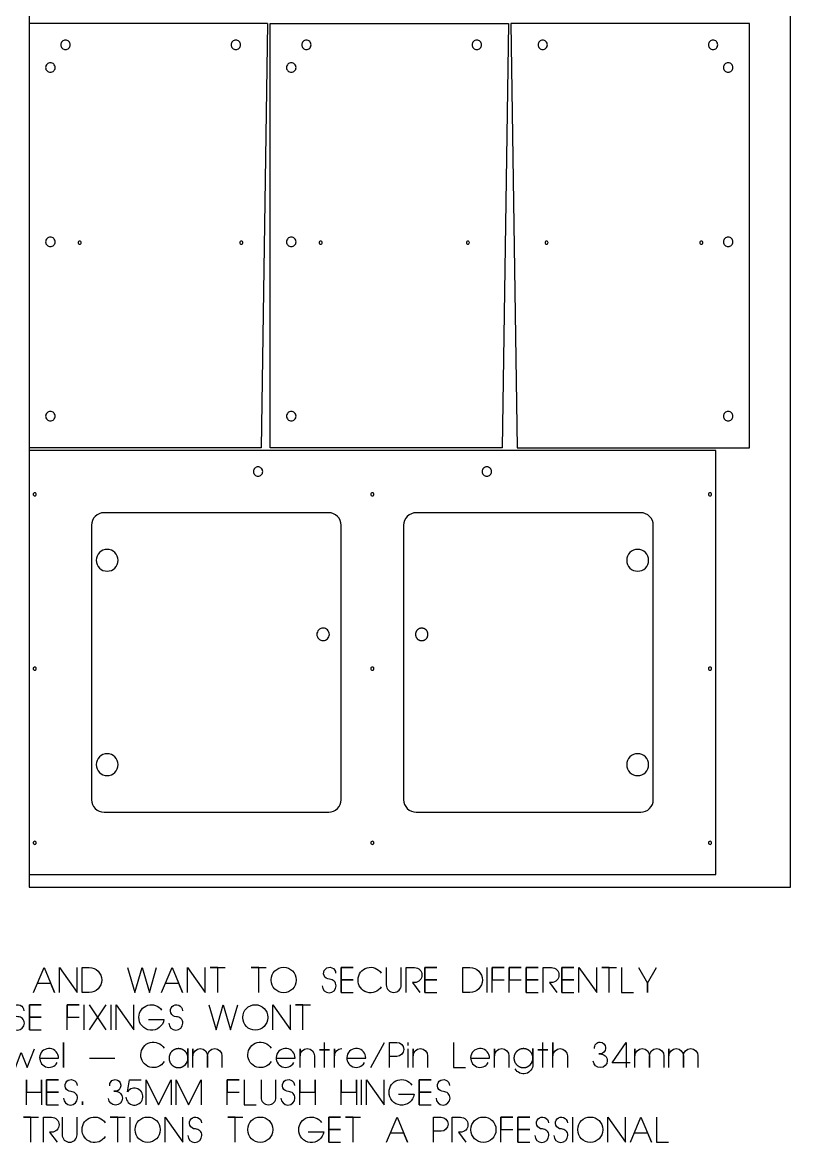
# Model space of a CAD drawing. Extents: x -841 to 4976, y -469 to 2808.
# Drawn here: x 3746 to 4976, y -410 to 1386 of the extents above; entities that cross this region are included whole.
import ezdxf

# ---------------------------------------------------------------- set-up
doc = ezdxf.new("R2010")
doc.units = 0
for name, color, linetype in [('DEFAULT_LAYER', 1, 'CONTINUOUS'), ('LAYER_1', 18, 'CONTINUOUS'), ('LAYER_10', 18, 'CONTINUOUS'), ('T5_LOGOLAYER_20', 18, 'CONTINUOUS'), ('T5_LOGOLAYER_21', 18, 'CONTINUOUS')]:
    doc.layers.add(name, color=color, linetype=linetype)

msp = doc.modelspace()

# ---------------------------------------------------------------- linework, layer by layer
at = {"layer": 'DEFAULT_LAYER'}
msp.add_lwpolyline([(3756.4, 0), (4976.4, 0), (4976.4, 2440), (3756.4, 2440)], close=True, dxfattribs=at)
for points in [[(3881.4, 541.3, 0.414214), (3863.9, 523.8, 0.414214), (3881.4, 506.3, 0.414214), (3898.9, 523.8, 0.414214)], [(4731.4, 541.3, 0.414214), (4713.9, 523.8, 0.414214), (4731.4, 506.3, 0.414214), (4748.9, 523.8, 0.414214)], [(3881.4, 213.7, 0.414214), (3863.9, 196.2, 0.414214), (3881.4, 178.7, 0.414214), (3898.9, 196.2, 0.414214)], [(4731.4, 213.7, 0.414214), (4713.9, 196.2, 0.414214), (4731.4, 178.7, 0.414214), (4748.9, 196.2, 0.414214)]]:
    msp.add_lwpolyline(points, format="xyb", close=True, dxfattribs=at)
at = {"layer": 'LAYER_1'}
for points in [[(3765.4, 632.1, 0.414214), (3762.9, 629.6, 0.414214), (3765.4, 627.1, 0.414214), (3767.9, 629.6, 0.414214)], [(4306.4, 632.1, 0.414214), (4303.9, 629.6, 0.414214), (4306.4, 627.1, 0.414214), (4308.9, 629.6, 0.414214)], [(4847.4, 632.1, 0.414214), (4844.9, 629.6, 0.414214), (4847.4, 627.1, 0.414214), (4849.9, 629.6, 0.414214)], [(3856.4, 140, 0.414214), (3876.4, 120), (4236.4, 120, 0.414214), (4256.4, 140), (4256.4, 580, 0.414214), (4236.4, 600), (3876.4, 600, 0.414214), (3856.4, 580)], [(4356.4, 140, 0.414214), (4376.4, 120), (4736.4, 120, 0.414214), (4756.4, 140), (4756.4, 580, 0.414214), (4736.4, 600), (4376.4, 600, 0.414214), (4356.4, 580)], [(4227.4, 415, 0.414214), (4217.4, 405, 0.414214), (4227.4, 395, 0.414214), (4237.4, 405, 0.414214)], [(3765.4, 352.7, 0.414214), (3762.9, 350.2, 0.414214), (3765.4, 347.7, 0.414214), (3767.9, 350.2, 0.414214)], [(4306.4, 352.7, 0.414214), (4303.9, 350.2, 0.414214), (4306.4, 347.7, 0.414214), (4308.9, 350.2, 0.414214)], [(4847.4, 352.7, 0.414214), (4844.9, 350.2, 0.414214), (4847.4, 347.7, 0.414214), (4849.9, 350.2, 0.414214)], [(3765.4, 73.3, 0.414214), (3762.9, 70.8, 0.414214), (3765.4, 68.3, 0.414214), (3767.9, 70.8, 0.414214)], [(4306.4, 73.3, 0.414214), (4303.9, 70.8, 0.414214), (4306.4, 68.3, 0.414214), (4308.9, 70.8, 0.414214)], [(4847.4, 73.3, 0.414214), (4844.9, 70.8, 0.414214), (4847.4, 68.3, 0.414214), (4849.9, 70.8, 0.414214)]]:
    msp.add_lwpolyline(points, format="xyb", close=True, dxfattribs=at)
msp.add_lwpolyline([(4385.4, 415), (4384.9, 415), (4384.4, 415), (4383.9, 414.9), (4383.4, 414.8), (4382.9, 414.7), (4382.4, 414.6), (4382, 414.4), (4381.5, 414.2), (4381.1, 414), (4380.6, 413.8), (4380.2, 413.6), (4379.8, 413.3), (4379.4, 413), (4379, 412.7), (4378.7, 412.4), (4378.3, 412.1), (4378, 411.7), (4377.7, 411.4), (4377.4, 411), (4377.1, 410.6), (4376.8, 410.2), (4376.6, 409.8), (4376.4, 409.3), (4376.2, 408.9), (4376, 408.4), (4375.8, 408), (4375.7, 407.5), (4375.6, 407), (4375.5, 406.5), (4375.4, 406), (4375.4, 405.5), (4375.4, 405), (4375.4, 404.5), (4375.4, 404), (4375.5, 403.5), (4375.6, 403), (4375.7, 402.5), (4375.8, 402), (4376, 401.6), (4376.2, 401.1), (4376.4, 400.7), (4376.6, 400.2), (4376.8, 399.8), (4377.1, 399.4), (4377.4, 399), (4377.7, 398.6), (4378, 398.3), (4378.3, 397.9), (4378.7, 397.6), (4379, 397.3), (4379.4, 397), (4379.8, 396.7), (4380.2, 396.4), (4380.6, 396.2), (4381.1, 396), (4381.5, 395.8), (4382, 395.6), (4382.4, 395.4), (4382.9, 395.3), (4383.4, 395.2), (4383.9, 395.1), (4384.4, 395), (4384.9, 395), (4385.4, 395), (4385.9, 395), (4386.4, 395), (4386.9, 395.1), (4387.4, 395.2), (4387.9, 395.3), (4388.4, 395.4), (4388.8, 395.6), (4389.3, 395.8), (4389.7, 396), (4390.2, 396.2), (4390.6, 396.4), (4391, 396.7), (4391.4, 397), (4391.8, 397.3), (4392.1, 397.6), (4392.5, 397.9), (4392.8, 398.3), (4393.1, 398.6), (4393.4, 399), (4393.7, 399.4), (4393.9, 399.8), (4394.2, 400.2), (4394.4, 400.7), (4394.6, 401.1), (4394.8, 401.6), (4394.9, 402), (4395.1, 402.5), (4395.2, 403), (4395.3, 403.5), (4395.3, 404), (4395.4, 404.5), (4395.4, 405), (4395.4, 405.5), (4395.3, 406), (4395.3, 406.5), (4395.2, 407), (4395.1, 407.5), (4394.9, 408), (4394.8, 408.4), (4394.6, 408.9), (4394.4, 409.3), (4394.2, 409.8), (4393.9, 410.2), (4393.7, 410.6), (4393.4, 411), (4393.1, 411.4), (4392.8, 411.7), (4392.5, 412.1), (4392.1, 412.4), (4391.8, 412.7), (4391.4, 413), (4391, 413.3), (4390.6, 413.6), (4390.2, 413.8), (4389.7, 414), (4389.3, 414.2), (4388.8, 414.4), (4388.4, 414.6), (4387.9, 414.7), (4387.4, 414.8), (4386.9, 414.9), (4386.4, 415), (4385.9, 415)], close=True, dxfattribs=at)
at = {"layer": 'LAYER_10'}
msp.add_lwpolyline([(4138.4, 1384), (4128.4, 704), (3756.4, 704)], dxfattribs=at)
for points in [[(4855.9, 704), (4910.4, 704), (4910.4, 1384), (4528.4, 1384), (4538.4, 704)], [(4856.4, 20), (4856.4, 700), (3756.4, 700), (3756.4, 20)]]:
    msp.add_lwpolyline(points, close=True, dxfattribs=at)
for points in [[(3790.4, 1321.2, 0.414214), (3782.8, 1313.6, 0.414214), (3790.4, 1306, 0.414214), (3798, 1313.6, 0.414214)], [(4176.4, 1321.2, 0.414214), (4168.8, 1313.6, 0.414214), (4176.4, 1306, 0.414214), (4184, 1313.6, 0.414214)], [(4876.4, 1321.3, 0.414214), (4868.8, 1313.6, 0.414214), (4876.4, 1306, 0.414214), (4884, 1313.6, 0.414214)], [(3790.4, 1041.8, 0.414214), (3782.8, 1034.2, 0.414214), (3790.4, 1026.6, 0.414214), (3798, 1034.2, 0.414214)], [(4176.4, 1041.8, 0.414214), (4168.8, 1034.2, 0.414214), (4176.4, 1026.6, 0.414214), (4184, 1034.2, 0.414214)], [(4876.4, 1041.9, 0.414214), (4868.8, 1034.2, 0.414214), (4876.4, 1026.6, 0.414214), (4884, 1034.2, 0.414214)], [(3837.4, 1035.4, 0.414214), (3835, 1033, 0.414214), (3837.4, 1030.6, 0.414214), (3839.8, 1033, 0.414214)], [(4096.4, 1035.4, 0.414214), (4094, 1033, 0.414214), (4096.4, 1030.6, 0.414214), (4098.8, 1033, 0.414214)], [(4223.4, 1035.4, 0.414214), (4221, 1033, 0.414214), (4223.4, 1030.6, 0.414214), (4225.8, 1033, 0.414214)], [(4459.4, 1035.4, 0.414214), (4457, 1033, 0.414214), (4459.4, 1030.6, 0.414214), (4461.8, 1033, 0.414214)], [(4585.4, 1035.4, 0.414214), (4583, 1033, 0.414214), (4585.4, 1030.6, 0.414214), (4587.8, 1033, 0.414214)], [(4833.4, 1035.4, 0.414214), (4831, 1033, 0.414214), (4833.4, 1030.6, 0.414214), (4835.8, 1033, 0.414214)], [(3790.4, 762.4, 0.414214), (3782.8, 754.8, 0.414214), (3790.4, 747.2, 0.414214), (3798, 754.8, 0.414214)], [(4176.4, 762.4, 0.414214), (4168.8, 754.8, 0.414214), (4176.4, 747.2, 0.414214), (4184, 754.8, 0.414214)], [(4876.4, 762.5, 0.414214), (4868.8, 754.8, 0.414214), (4876.4, 747.2, 0.414214), (4884, 754.8, 0.414214)]]:
    msp.add_lwpolyline(points, format="xyb", close=True, dxfattribs=at)
at = {"layer": 'T5_LOGOLAYER_20'}
for points in [[(3814.6, 1357.5, 0.414214), (3807.1, 1350, 0.414214), (3814.6, 1342.5, 0.414214), (3822.1, 1350, 0.414214)], [(4087.6, 1357.5, 0.414214), (4080.1, 1350, 0.414214), (4087.6, 1342.5, 0.414214), (4095.1, 1350, 0.414214)], [(4200.6, 1357.5, 0.414214), (4193.1, 1350, 0.414214), (4200.6, 1342.5, 0.414214), (4208.1, 1350, 0.414214)], [(4473.6, 1357.5, 0.414214), (4466.1, 1350, 0.414214), (4473.6, 1342.5, 0.414214), (4481.1, 1350, 0.414214)], [(4579.2, 1357.5, 0.414214), (4571.7, 1350, 0.414214), (4579.2, 1342.5, 0.414214), (4586.7, 1350, 0.414214)], [(4852.2, 1357.5, 0.414214), (4844.7, 1350, 0.414214), (4852.2, 1342.5, 0.414214), (4859.7, 1350, 0.414214)], [(4123.1, 673.5, 0.414214), (4115.6, 666, 0.414214), (4123.1, 658.5, 0.414214), (4130.6, 666, 0.414214)], [(4489.7, 673.5, 0.414214), (4482.2, 666, 0.414214), (4489.7, 658.5, 0.414214), (4497.2, 666, 0.414214)]]:
    msp.add_lwpolyline(points, format="xyb", close=True, dxfattribs=at)
at = {"layer": 'T5_LOGOLAYER_21'}
for points in [[(4138.4, 1384), (3756.4, 1384)], [(3763.5, -169), (3780.3, -129), (3797.1, -169), (3791.1, -154.6), (3769.9, -154.6)], [(3805.1, -169), (3805.1, -129), (3833.5, -169), (3833.5, -129)], [(3914.2, -129), (3925.8, -169), (3937.4, -129), (3949, -169), (3960.6, -129)], [(3968.6, -169), (3985.4, -129), (4002.2, -169), (3996.2, -154.6), (3975, -154.6)], [(4010.2, -169), (4010.2, -129), (4038.6, -169), (4038.6, -129)], [(4058.6, -169), (4058.6, -129), (4046.6, -129), (4070.6, -129)], [(4124.2, -169), (4124.2, -129), (4112.2, -129), (4136.2, -129)], [(4256.2, -169), (4256.2, -129), (4275.4, -129), (4256.2, -129), (4256.2, -148.6), (4275.4, -148.6), (4256.2, -148.6), (4256.2, -169), (4275.4, -169)], [(4390.6, -169), (4390.6, -129), (4409.8, -129), (4390.6, -129), (4390.6, -148.6), (4409.8, -148.6), (4390.6, -148.6), (4390.6, -169), (4409.8, -169)], [(4490.5, -169), (4490.5, -129)], [(4498.5, -169), (4498.5, -129), (4517.7, -129), (4498.5, -129), (4498.5, -148.6), (4517.7, -148.6)], [(4525.7, -169), (4525.7, -129), (4544.9, -129), (4525.7, -129), (4525.7, -148.6), (4544.9, -148.6)], [(4552.9, -169), (4552.9, -129), (4572.1, -129), (4552.9, -129), (4552.9, -148.6), (4572.1, -148.6), (4552.9, -148.6), (4552.9, -169), (4572.1, -169)], [(4610.1, -169), (4610.1, -129), (4629.3, -129), (4610.1, -129), (4610.1, -148.6), (4629.3, -148.6), (4610.1, -148.6), (4610.1, -169), (4629.3, -169)], [(4637.3, -169), (4637.3, -129), (4665.7, -169), (4665.7, -129)], [(4685.7, -169), (4685.7, -129), (4673.7, -129), (4697.7, -129)], [(4705.7, -129), (4705.7, -169), (4724.9, -169)], [(4732.9, -129), (4747.3, -154.2), (4747.3, -169), (4747.3, -154.2), (4761.7, -129)], [(3756.7, -229), (3756.7, -189), (3775.9, -189), (3756.7, -189), (3756.7, -208.6), (3775.9, -208.6), (3756.7, -208.6), (3756.7, -229), (3775.9, -229)], [(3817.5, -229), (3817.5, -189), (3836.7, -189), (3817.5, -189), (3817.5, -208.6), (3836.7, -208.6)], [(3844.7, -229), (3844.7, -189)], [(3852.7, -189), (3879.5, -229)], [(3853.1, -229), (3879.9, -189)], [(3887.9, -229), (3887.9, -189)], [(3895.9, -229), (3895.9, -189), (3924.3, -229), (3924.3, -189)], [(4044.3, -189), (4055.9, -229), (4067.5, -189), (4079.1, -229), (4090.7, -189)], [(4146.7, -229), (4146.7, -189), (4175.1, -229), (4175.1, -189)], [(4195.1, -229), (4195.1, -189), (4183.1, -189), (4207.1, -189)], [(4229.6, -289), (4229.6, -261), (4221.6, -261), (4237.6, -261), (4229.6, -261), (4229.6, -249)], [(4303.6, -289), (4325.6, -249)], [(4363.6, -253.8), (4363.6, -249)], [(4436.4, -249), (4436.4, -289), (4455.6, -289)], [(4579.6, -289), (4579.6, -261), (4571.6, -261), (4587.6, -261), (4579.6, -261), (4579.6, -249)], [(4719.1, -281.8), (4690.7, -281.8), (4713.1, -249), (4713.1, -289)], [(3722.6, -259.4), (3734.6, -289), (3743.8, -265), (3753, -289), (3765, -259.4)], [(4363.6, -289), (4363.6, -259.4)], [(3853, -274.2), (3893.8, -274.2)], [(3751.9, -349), (3751.9, -309), (3751.9, -328.6), (3776.3, -328.6), (3776.3, -309), (3776.3, -349)], [(3784.3, -349), (3784.3, -309), (3803.5, -309), (3784.3, -309), (3784.3, -328.6), (3803.5, -328.6), (3784.3, -328.6), (3784.3, -349), (3803.5, -349)], [(3943.9, -349), (3943.9, -309), (3963.9, -349), (3983.9, -309), (3983.9, -349)], [(3991.9, -349), (3991.9, -309), (4011.9, -349), (4031.9, -309), (4031.9, -349)], [(4073.5, -349), (4073.5, -309), (4092.7, -309), (4073.5, -309), (4073.5, -328.6), (4092.7, -328.6)], [(4100.7, -309), (4100.7, -349), (4119.9, -349)], [(4190.3, -349), (4190.3, -309), (4190.3, -328.6), (4214.7, -328.6), (4214.7, -309), (4214.7, -349)], [(4256.3, -349), (4256.3, -309), (4256.3, -328.6), (4280.7, -328.6), (4280.7, -309), (4280.7, -349)], [(4288.7, -349), (4288.7, -309)], [(4296.7, -349), (4296.7, -309), (4325.1, -349), (4325.1, -309)], [(4381.1, -349), (4381.1, -309), (4400.3, -309), (4381.1, -309), (4381.1, -328.6), (4400.3, -328.6), (4381.1, -328.6), (4381.1, -349), (4400.3, -349)], [(3759.2, -409), (3759.2, -369), (3747.2, -369), (3771.2, -369)], [(3898.3, -409), (3898.3, -369), (3886.3, -369), (3910.3, -369)], [(3918.3, -409), (3918.3, -369)], [(3974.3, -409), (3974.3, -369), (4002.7, -409), (4002.7, -369)], [(4086.7, -409), (4086.7, -369), (4074.7, -369), (4098.7, -369)], [(4236.3, -409), (4236.3, -369), (4255.5, -369), (4236.3, -369), (4236.3, -388.6), (4255.5, -388.6), (4236.3, -388.6), (4236.3, -409), (4255.5, -409)], [(4275.5, -409), (4275.5, -369), (4263.5, -369), (4287.5, -369)], [(4329.1, -409), (4345.9, -369), (4362.7, -409), (4356.7, -394.6), (4335.5, -394.6)], [(4512.3, -409), (4512.3, -369), (4531.5, -369), (4512.3, -369), (4512.3, -388.6), (4531.5, -388.6)], [(4539.5, -409), (4539.5, -369), (4558.7, -369), (4539.5, -369), (4539.5, -388.6), (4558.7, -388.6), (4539.5, -388.6), (4539.5, -409), (4558.7, -409)], [(4627.5, -409), (4627.5, -369)], [(4683.5, -409), (4683.5, -369), (4711.9, -409), (4711.9, -369)], [(4719.9, -409), (4736.7, -369), (4753.5, -409), (4747.5, -394.6), (4726.3, -394.6)], [(4761.5, -369), (4761.5, -409), (4780.7, -409)]]:
    msp.add_lwpolyline(points, dxfattribs=at)
for points in [[(4514.4, 704), (4142.4, 704), (4142.4, 1384), (4524.4, 1384)], [(3811.4, -289), (3811.4, -249)], [(3995.7, -289.4), (3996.1, -289.4), (3996.5, -289.4), (3996.9, -289.4), (3997.3, -289.4), (3997.6, -289.3), (3998, -289.3), (3998.4, -289.2), (3998.8, -289.1), (3999.1, -289), (3999.5, -289), (3999.9, -288.9), (4000.2, -288.8), (4000.6, -288.6), (4000.9, -288.5), (4001.3, -288.4), (4001.6, -288.2), (4002, -288.1), (4002.3, -287.9), (4002.6, -287.8), (4003, -287.6), (4003.3, -287.4), (4003.6, -287.2), (4003.9, -287), (4004.2, -286.8), (4004.5, -286.6), (4004.8, -286.4), (4005.1, -286.2), (4005.4, -286), (4005.7, -285.7), (4005.9, -285.5), (4006.2, -285.2), (4006.5, -285), (4006.7, -284.7), (4007, -284.5), (4007.2, -284.2), (4007.4, -283.9), (4007.7, -283.6), (4007.9, -283.3), (4008.1, -283), (4008.3, -282.7), (4008.5, -282.4), (4008.7, -282.1), (4008.9, -281.8), (4009.1, -281.5), (4009.2, -281.2), (4009.4, -280.8), (4009.6, -280.5), (4009.7, -280.2), (4009.9, -279.8), (4010, -279.5), (4010.1, -279.1), (4010.2, -278.8), (4010.3, -278.4), (4010.4, -278), (4010.5, -277.7), (4010.6, -277.3), (4010.7, -276.9), (4010.7, -276.6), (4010.8, -276.2), (4010.8, -275.8), (4010.9, -275.4), (4010.9, -275), (4010.9, -274.6), (4010.9, -274.2), (4010.9, -273.8), (4010.9, -273.5), (4010.9, -273.1), (4010.8, -272.7), (4010.8, -272.3), (4010.7, -271.9), (4010.7, -271.5), (4010.6, -271.2), (4010.5, -270.8), (4010.4, -270.4), (4010.3, -270.1), (4010.2, -269.7), (4010.1, -269.4), (4010, -269), (4009.9, -268.7), (4009.7, -268.3), (4009.6, -268), (4009.4, -267.6), (4009.2, -267.3), (4009.1, -267), (4008.9, -266.7), (4008.7, -266.4), (4008.5, -266), (4008.3, -265.7), (4008.1, -265.4), (4007.9, -265.1), (4007.7, -264.9), (4007.4, -264.6), (4007.2, -264.3), (4007, -264), (4006.7, -263.7), (4006.5, -263.5), (4006.2, -263.2), (4005.9, -263), (4005.7, -262.7), (4005.4, -262.5), (4005.1, -262.3), (4004.8, -262.1), (4004.5, -261.8), (4004.2, -261.6), (4003.9, -261.4), (4003.6, -261.2), (4003.3, -261), (4003, -260.9), (4002.6, -260.7), (4002.3, -260.5), (4002, -260.4), (4001.6, -260.2), (4001.3, -260.1), (4000.9, -260), (4000.6, -259.8), (4000.2, -259.7), (3999.9, -259.6), (3999.5, -259.5), (3999.1, -259.4), (3998.8, -259.3), (3998.4, -259.3), (3998, -259.2), (3997.6, -259.2), (3997.3, -259.1), (3996.9, -259.1), (3996.5, -259.1), (3996.1, -259), (3995.7, -259), (3995.3, -259), (3994.9, -259.1), (3994.5, -259.1), (3994.2, -259.1), (3993.8, -259.2), (3993.4, -259.2), (3993, -259.3), (3992.6, -259.3), (3992.3, -259.4), (3991.9, -259.5), (3991.5, -259.6), (3991.2, -259.7), (3990.8, -259.8), (3990.5, -260), (3990.1, -260.1), (3989.8, -260.2), (3989.5, -260.4), (3989.1, -260.5), (3988.8, -260.7), (3988.5, -260.9), (3988.1, -261), (3987.8, -261.2), (3987.5, -261.4), (3987.2, -261.6), (3986.9, -261.8), (3986.6, -262.1), (3986.3, -262.3), (3986, -262.5), (3985.8, -262.7), (3985.5, -263), (3985.2, -263.2), (3985, -263.5), (3984.7, -263.7), (3984.5, -264), (3984.2, -264.3), (3984, -264.6), (3983.7, -264.9), (3983.5, -265.1), (3983.3, -265.4), (3983.1, -265.7), (3982.9, -266), (3982.7, -266.4), (3982.5, -266.7), (3982.3, -267), (3982.2, -267.3), (3982, -267.6), (3981.8, -268), (3981.7, -268.3), (3981.6, -268.7), (3981.4, -269), (3981.3, -269.4), (3981.2, -269.7), (3981.1, -270.1), (3981, -270.4), (3980.9, -270.8), (3980.8, -271.2), (3980.7, -271.5), (3980.7, -271.9), (3980.6, -272.3), (3980.6, -272.7), (3980.6, -273.1), (3980.5, -273.5), (3980.5, -273.8), (3980.5, -274.2), (3980.5, -274.6), (3980.5, -275), (3980.6, -275.4), (3980.6, -275.8), (3980.6, -276.2), (3980.7, -276.6), (3980.7, -276.9), (3980.8, -277.3), (3980.9, -277.7), (3981, -278), (3981.1, -278.4), (3981.2, -278.8), (3981.3, -279.1), (3981.4, -279.5), (3981.6, -279.8), (3981.7, -280.2), (3981.8, -280.5), (3982, -280.8), (3982.2, -281.2), (3982.3, -281.5), (3982.5, -281.8), (3982.7, -282.1), (3982.9, -282.4), (3983.1, -282.7), (3983.3, -283), (3983.5, -283.3), (3983.7, -283.6), (3984, -283.9), (3984.2, -284.2), (3984.5, -284.5), (3984.7, -284.7), (3985, -285), (3985.2, -285.2), (3985.5, -285.5), (3985.8, -285.7), (3986, -286), (3986.3, -286.2), (3986.6, -286.4), (3986.9, -286.6), (3987.2, -286.8), (3987.5, -287), (3987.8, -287.2), (3988.1, -287.4), (3988.5, -287.6), (3988.8, -287.8), (3989.1, -287.9), (3989.5, -288.1), (3989.8, -288.2), (3990.1, -288.4), (3990.5, -288.5), (3990.8, -288.6), (3991.2, -288.8), (3991.5, -288.9), (3991.9, -289), (3992.3, -289), (3992.6, -289.1), (3993, -289.2), (3993.4, -289.3), (3993.8, -289.3), (3994.2, -289.4), (3994.5, -289.4), (3994.9, -289.4), (3995.3, -289.4)], [(4548.4, -289.4), (4548.8, -289.4), (4549.2, -289.4), (4549.5, -289.4), (4549.9, -289.4), (4550.3, -289.3), (4550.7, -289.3), (4551.1, -289.2), (4551.4, -289.1), (4551.8, -289), (4552.2, -289), (4552.5, -288.9), (4552.9, -288.8), (4553.2, -288.6), (4553.6, -288.5), (4553.9, -288.4), (4554.3, -288.2), (4554.6, -288.1), (4555, -287.9), (4555.3, -287.8), (4555.6, -287.6), (4555.9, -287.4), (4556.3, -287.2), (4556.6, -287), (4556.9, -286.8), (4557.2, -286.6), (4557.5, -286.4), (4557.8, -286.2), (4558, -286), (4558.3, -285.7), (4558.6, -285.5), (4558.9, -285.2), (4559.1, -285), (4559.4, -284.7), (4559.6, -284.5), (4559.9, -284.2), (4560.1, -283.9), (4560.3, -283.6), (4560.6, -283.3), (4560.8, -283), (4561, -282.7), (4561.2, -282.4), (4561.4, -282.1), (4561.6, -281.8), (4561.7, -281.5), (4561.9, -281.2), (4562.1, -280.8), (4562.2, -280.5), (4562.4, -280.2), (4562.5, -279.8), (4562.7, -279.5), (4562.8, -279.1), (4562.9, -278.8), (4563, -278.4), (4563.1, -278), (4563.2, -277.7), (4563.3, -277.3), (4563.3, -276.9), (4563.4, -276.6), (4563.5, -276.2), (4563.5, -275.8), (4563.5, -275.4), (4563.6, -275), (4563.6, -274.6), (4563.6, -274.2), (4563.6, -273.8), (4563.6, -273.5), (4563.5, -273.1), (4563.5, -272.7), (4563.5, -272.3), (4563.4, -271.9), (4563.3, -271.5), (4563.3, -271.2), (4563.2, -270.8), (4563.1, -270.4), (4563, -270.1), (4562.9, -269.7), (4562.8, -269.4), (4562.7, -269), (4562.5, -268.7), (4562.4, -268.3), (4562.2, -268), (4562.1, -267.6), (4561.9, -267.3), (4561.7, -267), (4561.6, -266.7), (4561.4, -266.4), (4561.2, -266), (4561, -265.7), (4560.8, -265.4), (4560.6, -265.1), (4560.3, -264.9), (4560.1, -264.6), (4559.9, -264.3), (4559.6, -264), (4559.4, -263.7), (4559.1, -263.5), (4558.9, -263.2), (4558.6, -263), (4558.3, -262.7), (4558, -262.5), (4557.8, -262.3), (4557.5, -262.1), (4557.2, -261.8), (4556.9, -261.6), (4556.6, -261.4), (4556.3, -261.2), (4555.9, -261), (4555.6, -260.9), (4555.3, -260.7), (4555, -260.5), (4554.6, -260.4), (4554.3, -260.2), (4553.9, -260.1), (4553.6, -260), (4553.2, -259.8), (4552.9, -259.7), (4552.5, -259.6), (4552.2, -259.5), (4551.8, -259.4), (4551.4, -259.3), (4551.1, -259.3), (4550.7, -259.2), (4550.3, -259.2), (4549.9, -259.1), (4549.5, -259.1), (4549.2, -259.1), (4548.8, -259), (4548.4, -259), (4548, -259), (4547.6, -259.1), (4547.2, -259.1), (4546.8, -259.1), (4546.4, -259.2), (4546.1, -259.2), (4545.7, -259.3), (4545.3, -259.3), (4544.9, -259.4), (4544.6, -259.5), (4544.2, -259.6), (4543.9, -259.7), (4543.5, -259.8), (4543.1, -260), (4542.8, -260.1), (4542.5, -260.2), (4542.1, -260.4), (4541.8, -260.5), (4541.5, -260.7), (4541.1, -260.9), (4540.8, -261), (4540.5, -261.2), (4540.2, -261.4), (4539.9, -261.6), (4539.6, -261.8), (4539.3, -262.1), (4539, -262.3), (4538.7, -262.5), (4538.4, -262.7), (4538.2, -263), (4537.9, -263.2), (4537.6, -263.5), (4537.4, -263.7), (4537.1, -264), (4536.9, -264.3), (4536.6, -264.6), (4536.4, -264.9), (4536.2, -265.1), (4536, -265.4), (4535.8, -265.7), (4535.6, -266), (4535.4, -266.4), (4535.2, -266.7), (4535, -267), (4534.8, -267.3), (4534.7, -267.6), (4534.5, -268), (4534.4, -268.3), (4534.2, -268.7), (4534.1, -269), (4534, -269.4), (4533.9, -269.7), (4533.7, -270.1), (4533.7, -270.4), (4533.6, -270.8), (4533.5, -271.2), (4533.4, -271.5), (4533.3, -271.9), (4533.3, -272.3), (4533.3, -272.7), (4533.2, -273.1), (4533.2, -273.5), (4533.2, -273.8), (4533.2, -274.2), (4533.2, -274.6), (4533.2, -275), (4533.2, -275.4), (4533.3, -275.8), (4533.3, -276.2), (4533.3, -276.6), (4533.4, -276.9), (4533.5, -277.3), (4533.6, -277.7), (4533.7, -278), (4533.7, -278.4), (4533.9, -278.8), (4534, -279.1), (4534.1, -279.5), (4534.2, -279.8), (4534.4, -280.2), (4534.5, -280.5), (4534.7, -280.8), (4534.8, -281.2), (4535, -281.5), (4535.2, -281.8), (4535.4, -282.1), (4535.6, -282.4), (4535.8, -282.7), (4536, -283), (4536.2, -283.3), (4536.4, -283.6), (4536.6, -283.9), (4536.9, -284.2), (4537.1, -284.5), (4537.4, -284.7), (4537.6, -285), (4537.9, -285.2), (4538.2, -285.5), (4538.4, -285.7), (4538.7, -286), (4539, -286.2), (4539.3, -286.4), (4539.6, -286.6), (4539.9, -286.8), (4540.2, -287), (4540.5, -287.2), (4540.8, -287.4), (4541.1, -287.6), (4541.5, -287.8), (4541.8, -287.9), (4542.1, -288.1), (4542.5, -288.2), (4542.8, -288.4), (4543.1, -288.5), (4543.5, -288.6), (4543.9, -288.8), (4544.2, -288.9), (4544.6, -289), (4544.9, -289), (4545.3, -289.1), (4545.7, -289.2), (4546.1, -289.3), (4546.4, -289.3), (4546.8, -289.4), (4547.2, -289.4), (4547.6, -289.4), (4548, -289.4)], [(3841.9, -349), (3841.9, -343.8)]]:
    msp.add_lwpolyline(points, close=True, dxfattribs=at)
for points in [[(3841.5, -169), (3841.5, -129), (3852.7, -129, -1), (3852.7, -169)], [(4184.2, -149.4, -1), (4144.2, -149.4), (4144.2, -148.6, -1), (4184.2, -148.6)], [(4451.4, -169), (4451.4, -129), (4462.6, -129, -1), (4462.6, -169)], [(4138.7, -209.4, -1), (4098.7, -209.4), (4098.7, -208.6, -1), (4138.7, -208.6)], [(3966.3, -389.4, -1), (3926.3, -389.4), (3926.3, -388.6, -1), (3966.3, -388.6)], [(4146.7, -389.4, -1), (4106.7, -389.4), (4106.7, -388.6, -1), (4146.7, -388.6)], [(4504.3, -389.4, -1), (4464.3, -389.4), (4464.3, -388.6, -1), (4504.3, -388.6)], [(4675.5, -389.4, -1), (4635.5, -389.4), (4635.5, -388.6, -1), (4675.5, -388.6)]]:
    msp.add_lwpolyline(points, format="xyb", close=True, dxfattribs=at)
for points in [[(4225.8, -158.2, 1), (4248.2, -158.2, 0.415385), (4237.8, -147.8, -0.668438), (4231, -131.4, -0.668438), (4247.4, -138.2)], [(4320.6, -159.8, -0.77786), (4283.4, -148.6, -0.756443), (4320.6, -138.2)], [(4328.6, -129), (4328.6, -157, 1), (4352.6, -157), (4352.6, -129)], [(4360.6, -169), (4360.6, -129), (4373.8, -129, -1), (4373.8, -153), (4370.6, -153), (4382.6, -169)], [(4580.1, -169), (4580.1, -129), (4593.3, -129, -1), (4593.3, -153), (4590.1, -153), (4602.1, -169)], [(3726.3, -218.2, 1), (3748.7, -218.2, 0.415385), (3738.3, -207.8, -0.668438), (3731.5, -191.4, -0.668438), (3747.9, -198.2)], [(3947.5, -212.2), (3972.3, -212.2, -0.955296), (3932.3, -208.6, -0.741566), (3968.7, -197.4)], [(3980.3, -218.2, 1), (4002.7, -218.2, 0.415385), (3992.3, -207.8, -0.668438), (3985.5, -191.4, -0.668438), (4001.9, -198.2)], [(3972.6, -279.8, -0.77786), (3935.4, -268.6, -0.756443), (3972.6, -258.2)], [(4144.1, -279.8, -0.77786), (4106.9, -268.6, -0.756443), (4144.1, -258.2)], [(4333.6, -289), (4333.6, -249), (4345.6, -249, -1), (4345.6, -271.4), (4333.6, -271.4)], [(4595.6, -289), (4595.6, -249), (4595.6, -270.6, -1), (4618.8, -270.6), (4618.8, -289)], [(4662.3, -258.6, -0.454849), (4671.1, -248.6, -0.411435), (4679.9, -257.4), (4679.9, -258.6, -0.412121), (4671.1, -267.4), (4669.1, -267.4), (4671.5, -267.4, -0.414286), (4682.7, -278.6, -0.946269), (4660.3, -279)], [(3773.8, -274.2), (3803.4, -274.2, 0.90232), (3773.5, -270.5, 0.862347), (3801.4, -281.4)], [(3995.7, -289.4, 0.421631), (4010.9, -273.8), (4010.9, -259), (4010.9, -289)], [(4018.9, -289), (4018.9, -259.4), (4018.9, -270.6, -1), (4042.1, -270.6), (4042.1, -289), (4042.1, -270.6, -1), (4065.3, -270.6), (4065.3, -289)], [(4152.8, -274.2), (4182.4, -274.2, 0.90232), (4152.5, -270.5, 0.862347), (4180.4, -281.4)], [(4190.4, -289), (4190.4, -259.4), (4190.4, -270.6, -1), (4213.6, -270.6), (4213.6, -289)], [(4245.6, -289), (4245.6, -259.4), (4245.6, -270.6, -0.416092), (4257.2, -259)], [(4266, -274.2), (4295.6, -274.2, 0.90232), (4265.7, -270.5, 0.862347), (4293.6, -281.4)], [(4371.6, -289), (4371.6, -259.4), (4371.6, -270.6, -1), (4394.8, -270.6), (4394.8, -289)], [(4464.4, -274.2), (4494, -274.2, 0.90232), (4464.1, -270.5, 0.862347), (4492, -281.4)], [(4502, -289), (4502, -259.4), (4502, -270.6, -1), (4525.2, -270.6), (4525.2, -289)], [(4548.4, -289.4, 0.421631), (4563.6, -273.8), (4563.6, -259), (4563.6, -284.2, -0.782349), (4535.2, -291.4)], [(4727.1, -289), (4727.1, -259.4), (4727.1, -270.6, -1), (4750.3, -270.6), (4750.3, -289), (4750.3, -270.6, -1), (4773.5, -270.6), (4773.5, -289)], [(4781.5, -289), (4781.5, -259.4), (4781.5, -270.6, -1), (4804.7, -270.6), (4804.7, -289), (4804.7, -270.6, -1), (4827.9, -270.6), (4827.9, -289)], [(3811.5, -338.2, 1), (3833.9, -338.2, 0.415385), (3823.5, -327.8, -0.668438), (3816.7, -311.4, -0.668438), (3833.1, -318.2)], [(3885.5, -318.6, -0.454849), (3894.3, -308.6, -0.411435), (3903.1, -317.4), (3903.1, -318.6, -0.412121), (3894.3, -327.4), (3892.3, -327.4), (3894.7, -327.4, -0.414286), (3905.9, -338.6, -0.946269), (3883.5, -339)], [(3911.5, -336.6, 0.857608), (3938.2, -339.4, 0.839431), (3913.9, -328.2), (3917.1, -309), (3935.9, -309)], [(4127.9, -309), (4127.9, -337, 1), (4151.9, -337), (4151.9, -309)], [(4159.9, -338.2, 1), (4182.3, -338.2, 0.415385), (4171.9, -327.8, -0.668438), (4165.1, -311.4, -0.668438), (4181.5, -318.2)], [(4348.3, -332.2), (4373.1, -332.2, -0.955296), (4333.1, -328.6, -0.741566), (4369.5, -317.4)], [(4408.3, -338.2, 1), (4430.7, -338.2, 0.415385), (4420.3, -327.8, -0.668438), (4413.5, -311.4, -0.668438), (4429.9, -318.2)], [(3779.2, -409), (3779.2, -369), (3792.4, -369, -1), (3792.4, -393), (3789.2, -393), (3801.2, -409)], [(3809.2, -369), (3809.2, -397, 1), (3833.2, -397), (3833.2, -369)], [(3878.4, -399.8, -0.77786), (3841.2, -388.6, -0.756443), (3878.4, -378.2)], [(4010.7, -398.2, 1), (4033.1, -398.2, 0.415385), (4022.7, -387.8, -0.668438), (4015.9, -371.4, -0.668438), (4032.3, -378.2)], [(4203.5, -392.2), (4228.3, -392.2, -0.955296), (4188.3, -388.6, -0.741566), (4224.7, -377.4)], [(4404.3, -409), (4404.3, -369), (4416.3, -369, -1), (4416.3, -391.4), (4404.3, -391.4)], [(4434.3, -409), (4434.3, -369), (4447.5, -369, -1), (4447.5, -393), (4444.3, -393), (4456.3, -409)], [(4566.7, -398.2, 1), (4589.1, -398.2, 0.415385), (4578.7, -387.8, -0.668438), (4571.9, -371.4, -0.668438), (4588.3, -378.2)], [(4597.1, -398.2, 1), (4619.5, -398.2, 0.415385), (4609.1, -387.8, -0.668438), (4602.3, -371.4, -0.668438), (4618.7, -378.2)]]:
    msp.add_lwpolyline(points, format="xyb", dxfattribs=at)

doc.saveas('drawing.dxf')
